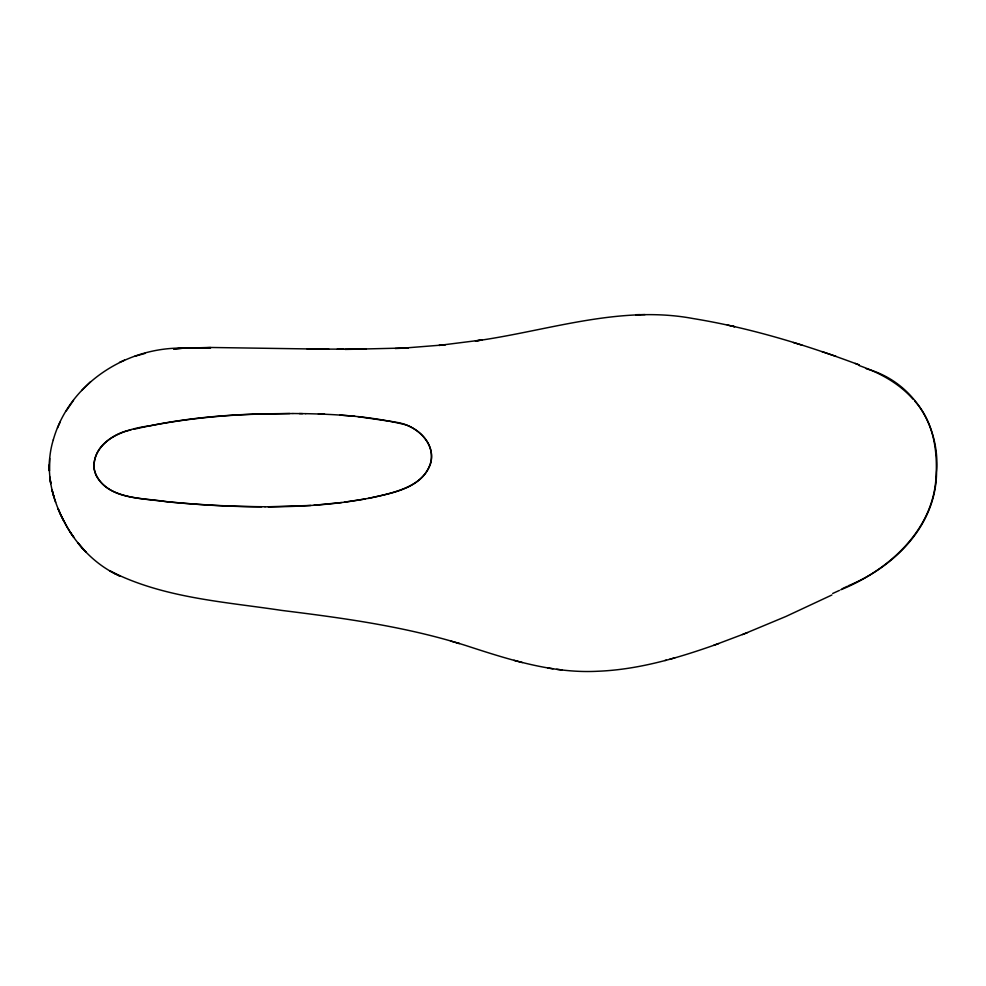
<?xml version="1.0" encoding="UTF-8"?>
<svg xmlns="http://www.w3.org/2000/svg" width="986" height="986" viewBox="0 0 986 986"><rect width="100%" height="100%" fill="white"/><g stroke="black" fill="none" stroke-linecap="round" stroke-linejoin="round"><path stroke-width="1.48" d="M55.647 502.268C48.536 482.351 47.032 460.24 53.281 439.892M49.3 464.702L49.374 470.951L49.682 458.441M936.096 476.041C937.587 449.715 933.2 421.108 914.725 401.031M936.022 476.904C933.569 530.419 887.659 570.882 840.75 589.776M53.269 439.929C69.131 383.492 126.516 346.715 184.037 348.132L173.807 348.945L184.037 348.132M57.508 427.936L60.158 422.057M73.506 400.304L66.272 410.866M81.702 390.481L90.601 381.693M848.761 585.561C895.091 566.297 936.059 525.144 936.564 472.269C940.385 425.681 912.161 381.138 866.226 368.752M831.888 594.989L785.941 616.46L742.495 634.565M842.143 588.815L847.455 586.226M832.689 593.486L839.431 590.404M119.528 362.355L124.495 360.124M747.487 632.605L713.704 645.349M718.72 643.562C679.699 657.489 639.322 669.654 597.652 671.256C552.234 673.635 508.394 659.4 465.811 645.522C406.059 626.566 343.781 618.111 281.774 610.42C223.686 601.645 162.69 598.046 109.643 570.758L119.996 576.169L114.684 573.556M145.188 353.37L134.725 356.316M669.901 659.203L674.892 657.822M253.414 414.28C218.695 415.513 184.062 419.173 149.946 425.816C126.282 428.676 91.871 439.497 94.138 469.139C101.373 497.227 136.931 498.029 160.435 500.987C194.069 504.561 227.877 506.484 261.697 506.718M130.805 430.069C110.666 433.1 86.891 453.289 96.036 475.314M664.946 660.521L666.24 660.189M133.874 429.292C176.346 419.309 219.927 414.761 263.521 413.91M368.259 498.423C391.146 493.148 421.478 489.068 430.586 463.642C436.515 441.383 413.763 423.24 393.291 422.008M268.328 506.853C303.787 506.718 339.394 504.376 374.162 497.178C395.867 492.162 426.42 485.654 431.252 459.87C433.507 443.823 420.098 430.032 405.961 424.867C373.275 416.684 339.357 414.317 305.722 413.664M365.35 498.953L344.447 502.145M341.489 502.552L313.942 505.251M310.787 505.473L265.024 506.866M322.397 349.081L328.782 349.143L318.071 349.093L366.237 349.18L353.21 349.254L408.352 347.91L402.658 348.181L445.253 344.792L438.992 345.408L482.191 339.96L475.437 340.983C547.415 331.037 619.701 304.797 693.01 318.527C749.902 327.808 805.365 344.718 859.25 364.968L855.17 363.39M395.152 348.526L408.352 347.91M253.427 414.194L292.941 413.528M263.558 413.861L289.736 413.516M193.626 347.935L183.1 348.144L210.905 347.664L191.346 348.009L209.414 347.454L317.652 349.069L307.114 348.945L313.277 348.982M345.075 349.414L358.004 349.18M645.066 314.596L635.81 314.731L639.815 314.67M265.012 506.73C232.388 506.927 199.751 504.918 167.275 501.837C142.921 497.486 109.508 500.432 95.925 475.116M311.428 348.958L324.431 349.081M292.965 413.516L305.746 413.664M337.286 349.155L343.683 349.217M299.337 413.578L302.542 413.615M318.392 413.997L324.653 414.231M340.01 415.081L354.948 416.314M357.918 416.622L393.18 421.749M556.671 669.297L561.823 669.913M547.883 668.015L553.01 668.791M727.323 324.986L734.632 326.699L732.327 326.144M522.395 662.58L513.952 660.312M450.565 641.023L459.365 643.55L456.838 642.81M802.123 345.211L793.323 342.487M822.004 351.595L835.968 356.316M859.237 365.596C879.339 372.646 898.813 383.036 913.048 399.207M114.82 573.63C94.496 563.24 78.079 546.182 66.802 526.475M70.179 532.07L73.814 537.407C64.928 524.885 58.051 510.908 53.725 496.168M63.498 520.497L60.627 514.532L66.74 526.351M81.727 547.501L85.942 552.098L77.647 542.596L81.727 547.501M60.54 514.372L58.001 508.505L60.553 514.47M53.675 496.02L52.011 489.783L53.675 496.02M50.754 483.497L49.842 477.212L50.754 483.497"/></g></svg>
